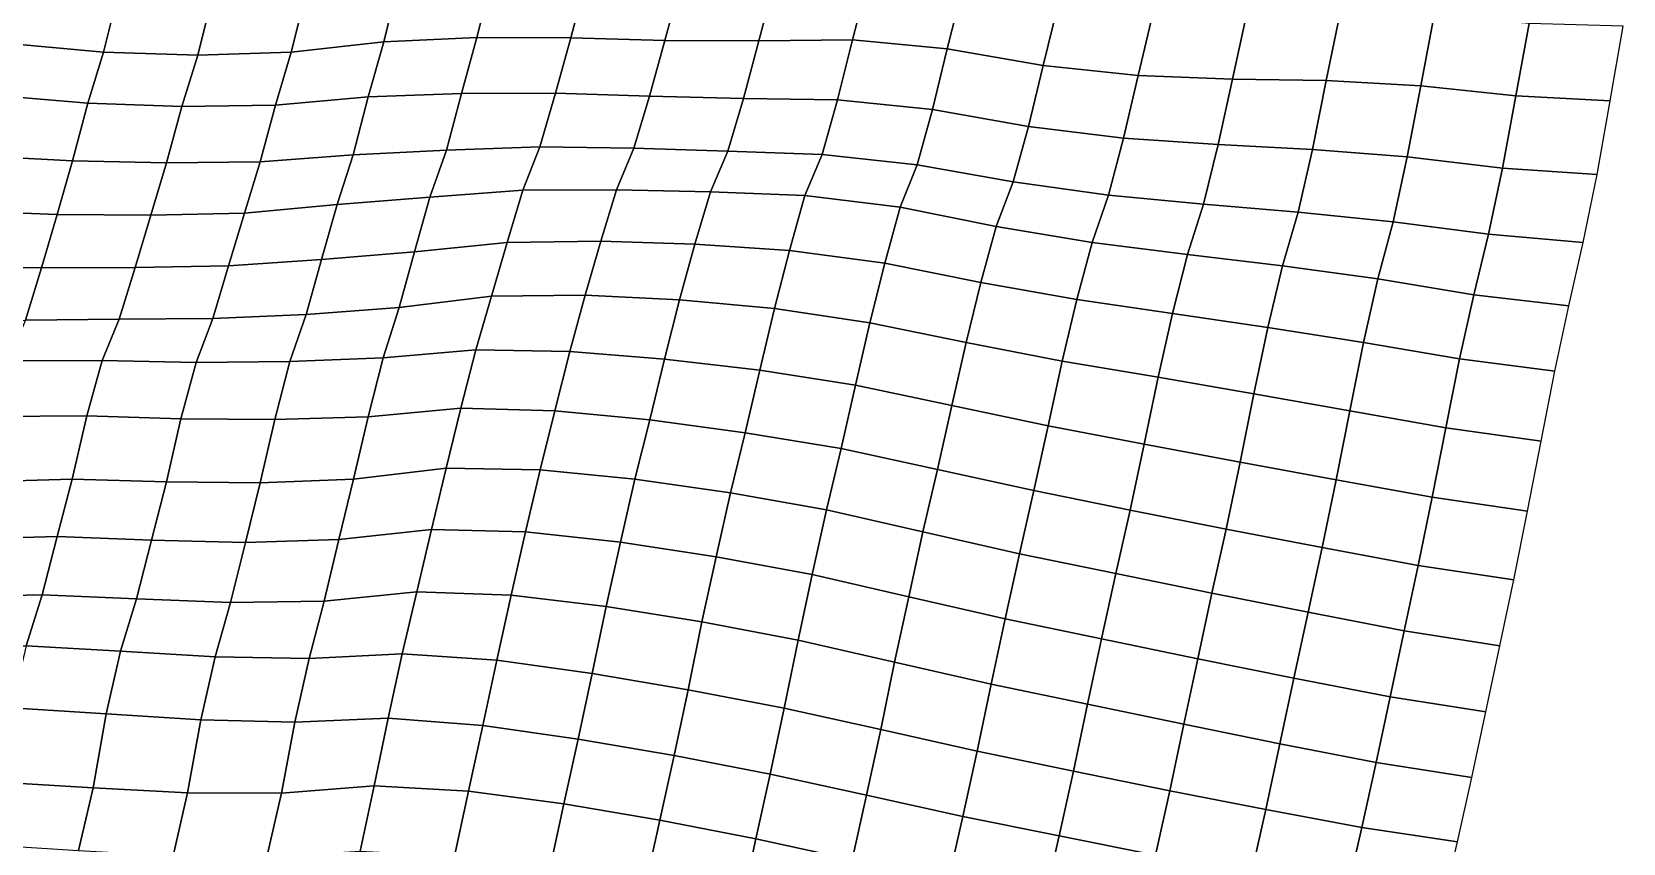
# Model space of a CAD drawing. Header units: metres. Extents: x -7.8 to 5.5, y -4.8 to 2.7.
# Drawn here: x 2.717 to 5.183, y -0.689 to 0.568 of the extents above; entities that cross this region are included whole.
import ezdxf

# ---------------------------------------------------------------- set-up
doc = ezdxf.new("R2010")
doc.units = ezdxf.units.M

msp = doc.modelspace()

# ---------------------------------------------------------------- linework, layer by layer
at = {"layer": 'C2'}
for points in [[(2.70357, 0.64661, -11.48671), (2.6811, 0.54981, -11.37663), (2.8281, 0.53661, -11.3586), (2.85099, 0.63011, -11.47163)], [(3.14185, 0.62886, -11.41298), (3.11883, 0.53645, -11.29897), (3.26215, 0.55269, -11.25451), (3.28502, 0.64631, -11.36744)], [(3.28502, 0.64631, -11.36744), (3.26215, 0.55269, -11.25451), (3.40668, 0.55926, -11.21873), (3.42966, 0.652, -11.33245)], [(3.42966, 0.652, -11.33245), (3.40668, 0.55926, -11.21873), (3.55206, 0.55902, -11.18906), (3.57554, 0.6478, -11.30633)], [(3.57554, 0.6478, -11.30633), (3.55206, 0.55902, -11.18906), (3.69794, 0.55482, -11.16294), (3.7216, 0.64218, -11.28149)], [(3.7216, 0.64218, -11.28149), (3.69794, 0.55482, -11.16294), (3.8434, 0.55403, -11.13376), (3.86697, 0.64204, -11.25173)], [(3.86697, 0.64204, -11.25173), (3.8434, 0.55403, -11.13376), (3.98855, 0.55566, -11.10242), (4.01184, 0.64587, -11.21841)], [(4.01184, 0.64587, -11.21841), (3.98855, 0.55566, -11.10242), (4.13563, 0.54179, -11.08498), (4.15874, 0.63354, -11.19959)], [(2.85099, 0.63011, -11.47163), (2.8281, 0.53661, -11.3586), (2.97403, 0.53197, -11.33287), (2.9971, 0.62405, -11.44719)], [(2.9971, 0.62405, -11.44719), (2.97403, 0.53197, -11.33287), (3.11883, 0.53645, -11.29897), (3.14185, 0.62886, -11.41298)], [(4.15874, 0.63354, -11.19959), (4.13563, 0.54179, -11.08498), (4.28425, 0.51573, -11.07848), (4.30722, 0.60858, -11.19211)], [(4.30722, 0.60858, -11.19211), (4.28425, 0.51573, -11.07848), (4.43153, 0.50033, -11.06242), (4.45415, 0.59593, -11.17358)], [(4.45415, 0.59593, -11.17358), (4.43153, 0.50033, -11.06242), (4.57756, 0.49493, -11.03739), (4.59971, 0.59426, -11.14519)], [(4.59971, 0.59426, -11.14519), (4.57756, 0.49493, -11.03739), (4.72319, 0.49271, -11.00949), (4.74467, 0.59742, -11.11247)], [(4.74467, 0.59742, -11.11247), (4.72319, 0.49271, -11.00949), (4.86955, 0.48467, -10.98682), (4.89048, 0.59377, -11.08586)], [(4.89048, 0.59377, -11.08586), (4.86955, 0.48467, -10.98682), (5.01689, 0.46871, -10.97126), (5.03743, 0.58101, -11.06743)], [(5.03743, 0.58101, -11.06743), (5.01689, 0.46871, -10.97126), (5.16316, 0.46144, -10.9479), (5.1833, 0.57692, -11.04121)], [(2.6811, 0.54981, -11.37663), (2.65648, 0.47014, -11.25118), (2.80337, 0.45782, -11.23235), (2.8281, 0.53661, -11.3586)], [(3.11883, 0.53645, -11.29897), (3.09447, 0.4547, -11.17538), (3.23825, 0.46731, -11.13418), (3.26215, 0.55269, -11.25451)], [(3.26215, 0.55269, -11.25451), (3.23825, 0.46731, -11.13418), (3.38296, 0.47245, -11.09968), (3.40668, 0.55926, -11.21873)], [(3.40668, 0.55926, -11.21873), (3.38296, 0.47245, -11.09968), (3.52826, 0.47287, -11.06942), (3.55206, 0.55902, -11.18906)], [(3.55206, 0.55902, -11.18906), (3.52826, 0.47287, -11.06942), (3.67416, 0.46845, -11.0435), (3.69794, 0.55482, -11.16294)], [(3.69794, 0.55482, -11.16294), (3.67416, 0.46845, -11.0435), (3.81995, 0.46503, -11.01669), (3.8434, 0.55403, -11.13376)], [(3.8434, 0.55403, -11.13376), (3.81995, 0.46503, -11.01669), (3.96558, 0.46281, -10.9888), (3.98855, 0.55566, -11.10242)], [(3.98855, 0.55566, -11.10242), (3.96558, 0.46281, -10.9888), (4.1128, 0.44784, -10.97234), (4.13563, 0.54179, -11.08498)], [(2.8281, 0.53661, -11.3586), (2.80337, 0.45782, -11.23235), (2.94939, 0.45252, -11.20722), (2.97403, 0.53197, -11.33287)], [(2.97403, 0.53197, -11.33287), (2.94939, 0.45252, -11.20722), (3.09447, 0.4547, -11.17538), (3.11883, 0.53645, -11.29897)], [(4.13563, 0.54179, -11.08498), (4.1128, 0.44784, -10.97234), (4.26144, 0.42157, -10.96604), (4.28425, 0.51573, -11.07848)], [(4.28425, 0.51573, -11.07848), (4.26144, 0.42157, -10.96604), (4.40905, 0.40353, -10.95235), (4.43153, 0.50033, -11.06242)], [(4.43153, 0.50033, -11.06242), (4.40905, 0.40353, -10.95235), (4.55566, 0.39351, -10.93145), (4.57756, 0.49493, -11.03739)], [(4.57756, 0.49493, -11.03739), (4.55566, 0.39351, -10.93145), (4.70198, 0.3858, -10.90849), (4.72319, 0.49271, -11.00949)], [(2.65648, 0.47014, -11.25118), (2.63366, 0.37609, -11.13864), (2.78, 0.36816, -11.11587), (2.80337, 0.45782, -11.23235)], [(3.23825, 0.46731, -11.13418), (3.2149, 0.37743, -11.01789), (3.35937, 0.38455, -10.98162), (3.38296, 0.47245, -11.09968)], [(3.38296, 0.47245, -11.09968), (3.35937, 0.38455, -10.98162), (3.50404, 0.39002, -10.94682), (3.52826, 0.47287, -11.06942)], [(3.52826, 0.47287, -11.06942), (3.50404, 0.39002, -10.94682), (3.64967, 0.3878, -10.91893), (3.67416, 0.46845, -11.0435)], [(4.72319, 0.49271, -11.00949), (4.70198, 0.3858, -10.90849), (4.84876, 0.37435, -10.88888), (4.86955, 0.48467, -10.98682)], [(4.86955, 0.48467, -10.98682), (4.84876, 0.37435, -10.88888), (4.99632, 0.35675, -10.87479), (5.01689, 0.46871, -10.97126)], [(5.01689, 0.46871, -10.97126), (4.99632, 0.35675, -10.87479), (5.14291, 0.34684, -10.8538), (5.16316, 0.46144, -10.9479)], [(2.80337, 0.45782, -11.23235), (2.78, 0.36816, -11.11587), (2.92576, 0.36495, -11.08886), (2.94939, 0.45252, -11.20722)], [(2.94939, 0.45252, -11.20722), (2.92576, 0.36495, -11.08886), (3.0709, 0.36668, -11.05742), (3.09447, 0.4547, -11.17538)], [(3.09447, 0.4547, -11.17538), (3.0709, 0.36668, -11.05742), (3.2149, 0.37743, -11.01789), (3.23825, 0.46731, -11.13418)], [(3.67416, 0.46845, -11.0435), (3.64967, 0.3878, -10.91893), (3.79556, 0.38349, -10.89291), (3.81995, 0.46503, -11.01669)], [(3.81995, 0.46503, -11.01669), (3.79556, 0.38349, -10.89291), (3.9416, 0.37798, -10.86797), (3.96558, 0.46281, -10.9888)], [(3.96558, 0.46281, -10.9888), (3.9416, 0.37798, -10.86797), (4.08895, 0.36203, -10.85241), (4.1128, 0.44784, -10.97234)], [(4.1128, 0.44784, -10.97234), (4.08895, 0.36203, -10.85241), (4.23759, 0.33575, -10.84611), (4.26144, 0.42157, -10.96604)], [(4.26144, 0.42157, -10.96604), (4.23759, 0.33575, -10.84611), (4.3855, 0.31529, -10.83458), (4.40905, 0.40353, -10.95235)], [(4.40905, 0.40353, -10.95235), (4.3855, 0.31529, -10.83458), (4.53262, 0.30121, -10.81733), (4.55566, 0.39351, -10.93145)], [(2.63366, 0.37609, -11.13864), (2.60975, 0.29071, -11.01831), (2.75584, 0.28487, -10.99367), (2.78, 0.36816, -11.11587)], [(3.0709, 0.36668, -11.05742), (3.04624, 0.28735, -10.93167), (3.1899, 0.30084, -10.88968), (3.2149, 0.37743, -11.01789)], [(3.2149, 0.37743, -11.01789), (3.1899, 0.30084, -10.88968), (3.33387, 0.31191, -10.84985), (3.35937, 0.38455, -10.98162)], [(3.35937, 0.38455, -10.98162), (3.33387, 0.31191, -10.84985), (3.47787, 0.32277, -10.81022), (3.50404, 0.39002, -10.94682)], [(3.50404, 0.39002, -10.94682), (3.47787, 0.32277, -10.81022), (3.62314, 0.32341, -10.77977), (3.64967, 0.3878, -10.91893)], [(3.64967, 0.3878, -10.91893), (3.62314, 0.32341, -10.77977), (3.76891, 0.32009, -10.75286), (3.79556, 0.38349, -10.89291)], [(3.79556, 0.38349, -10.89291), (3.76891, 0.32009, -10.75286), (3.91497, 0.31446, -10.72802), (3.9416, 0.37798, -10.86797)], [(3.9416, 0.37798, -10.86797), (3.91497, 0.31446, -10.72802), (4.06256, 0.29653, -10.71423), (4.08895, 0.36203, -10.85241)], [(4.55566, 0.39351, -10.93145), (4.53262, 0.30121, -10.81733), (4.67954, 0.28866, -10.79871), (4.70198, 0.3858, -10.90849)], [(4.70198, 0.3858, -10.90849), (4.67954, 0.28866, -10.79871), (4.82677, 0.2737, -10.78225), (4.84876, 0.37435, -10.88888)], [(4.84876, 0.37435, -10.88888), (4.82677, 0.2737, -10.78225), (4.97453, 0.25445, -10.76964), (4.99632, 0.35675, -10.87479)], [(2.78, 0.36816, -11.11587), (2.75584, 0.28487, -10.99367), (2.90132, 0.28386, -10.96469), (2.92576, 0.36495, -11.08886)], [(2.92576, 0.36495, -11.08886), (2.90132, 0.28386, -10.96469), (3.04624, 0.28735, -10.93167), (3.0709, 0.36668, -11.05742)], [(4.08895, 0.36203, -10.85241), (4.06256, 0.29653, -10.71423), (4.21168, 0.26641, -10.71138), (4.23759, 0.33575, -10.84611)], [(4.99632, 0.35675, -10.87479), (4.97453, 0.25445, -10.76964), (5.12148, 0.24169, -10.75122), (5.14291, 0.34684, -10.8538)], [(3.33387, 0.31191, -10.84985), (3.30988, 0.2272, -10.72893), (3.45339, 0.242, -10.68575), (3.47787, 0.32277, -10.81022)], [(3.47787, 0.32277, -10.81022), (3.45339, 0.242, -10.68575), (3.59851, 0.24385, -10.65421), (3.62314, 0.32341, -10.77977)], [(3.62314, 0.32341, -10.77977), (3.59851, 0.24385, -10.65421), (3.74447, 0.23899, -10.62869), (3.76891, 0.32009, -10.75286)], [(4.23759, 0.33575, -10.84611), (4.21168, 0.26641, -10.71138), (4.36013, 0.24167, -10.7037), (4.3855, 0.31529, -10.83458)], [(3.04624, 0.28735, -10.93167), (3.02188, 0.2056, -10.80809), (3.166, 0.21546, -10.76935), (3.1899, 0.30084, -10.88968)], [(3.1899, 0.30084, -10.88968), (3.166, 0.21546, -10.76935), (3.30988, 0.2272, -10.72893), (3.33387, 0.31191, -10.84985)], [(3.76891, 0.32009, -10.75286), (3.74447, 0.23899, -10.62869), (3.89105, 0.2292, -10.6076), (3.91497, 0.31446, -10.72802)], [(3.91497, 0.31446, -10.72802), (3.89105, 0.2292, -10.6076), (4.03885, 0.20962, -10.59528), (4.06256, 0.29653, -10.71423)], [(4.06256, 0.29653, -10.71423), (4.03885, 0.20962, -10.59528), (4.18792, 0.17993, -10.59204), (4.21168, 0.26641, -10.71138)], [(4.3855, 0.31529, -10.83458), (4.36013, 0.24167, -10.7037), (4.50781, 0.22308, -10.6905), (4.53262, 0.30121, -10.81733)], [(4.53262, 0.30121, -10.81733), (4.50781, 0.22308, -10.6905), (4.65536, 0.20548, -10.67641), (4.67954, 0.28866, -10.79871)], [(2.60975, 0.29071, -11.01831), (2.58608, 0.20347, -10.89965), (2.73156, 0.20245, -10.87068), (2.75584, 0.28487, -10.99367)], [(2.75584, 0.28487, -10.99367), (2.73156, 0.20245, -10.87068), (2.87684, 0.20309, -10.84022), (2.90132, 0.28386, -10.96469)], [(2.90132, 0.28386, -10.96469), (2.87684, 0.20309, -10.84022), (3.02188, 0.2056, -10.80809), (3.04624, 0.28735, -10.93167)], [(4.67954, 0.28866, -10.79871), (4.65536, 0.20548, -10.67641), (4.80325, 0.18525, -10.66469), (4.82677, 0.2737, -10.78225)], [(4.82677, 0.2737, -10.78225), (4.80325, 0.18525, -10.66469), (4.95167, 0.16073, -10.65681), (4.97453, 0.25445, -10.76964)], [(4.21168, 0.26641, -10.71138), (4.18792, 0.17993, -10.59204), (4.3366, 0.15333, -10.58603), (4.36013, 0.24167, -10.7037)], [(4.97453, 0.25445, -10.76964), (4.95167, 0.16073, -10.65681), (5.09915, 0.14368, -10.64223), (5.12148, 0.24169, -10.75122)], [(3.166, 0.21546, -10.76935), (3.14205, 0.13041, -10.64872), (3.28609, 0.14094, -10.60939), (3.30988, 0.2272, -10.72893)], [(3.30988, 0.2272, -10.72893), (3.28609, 0.14094, -10.60939), (3.42922, 0.15871, -10.56355), (3.45339, 0.242, -10.68575)], [(3.45339, 0.242, -10.68575), (3.42922, 0.15871, -10.56355), (3.57438, 0.16023, -10.53231), (3.59851, 0.24385, -10.65421)], [(3.59851, 0.24385, -10.65421), (3.57438, 0.16023, -10.53231), (3.72063, 0.15307, -10.50885), (3.74447, 0.23899, -10.62869)], [(3.74447, 0.23899, -10.62869), (3.72063, 0.15307, -10.50885), (3.86769, 0.13942, -10.49121), (3.89105, 0.2292, -10.6076)], [(3.89105, 0.2292, -10.6076), (3.86769, 0.13942, -10.49121), (4.01578, 0.11754, -10.48097), (4.03885, 0.20962, -10.59528)], [(4.36013, 0.24167, -10.7037), (4.3366, 0.15333, -10.58603), (4.48465, 0.13177, -10.57549), (4.50781, 0.22308, -10.6905)], [(4.50781, 0.22308, -10.6905), (4.48465, 0.13177, -10.57549), (4.6327, 0.11022, -10.56495), (4.65536, 0.20548, -10.67641)], [(2.58608, 0.20347, -10.89965), (2.56208, 0.11886, -10.77863), (2.70711, 0.12147, -10.7464), (2.73156, 0.20245, -10.87068)], [(2.73156, 0.20245, -10.87068), (2.70711, 0.12147, -10.7464), (2.85225, 0.12321, -10.71496), (2.87684, 0.20309, -10.84022)], [(2.87684, 0.20309, -10.84022), (2.85225, 0.12321, -10.71496), (2.99751, 0.12395, -10.6844), (3.02188, 0.2056, -10.80809)], [(3.02188, 0.2056, -10.80809), (2.99751, 0.12395, -10.6844), (3.14205, 0.13041, -10.64872), (3.166, 0.21546, -10.76935)], [(4.03885, 0.20962, -10.59528), (4.01578, 0.11754, -10.48097), (4.16497, 0.08687, -10.47861), (4.18792, 0.17993, -10.59204)], [(4.65536, 0.20548, -10.67641), (4.6327, 0.11022, -10.56495), (4.78098, 0.0868, -10.55609), (4.80325, 0.18525, -10.66469)], [(4.18792, 0.17993, -10.59204), (4.16497, 0.08687, -10.47861), (4.31396, 0.05784, -10.47478), (4.3366, 0.15333, -10.58603)], [(4.80325, 0.18525, -10.66469), (4.78098, 0.0868, -10.55609), (4.92947, 0.06173, -10.54871), (4.95167, 0.16073, -10.65681)], [(3.28609, 0.14094, -10.60939), (3.26125, 0.06303, -10.48236), (3.40503, 0.07564, -10.44115), (3.42922, 0.15871, -10.56355)], [(3.42922, 0.15871, -10.56355), (3.40503, 0.07564, -10.44115), (3.55071, 0.07298, -10.41365), (3.57438, 0.16023, -10.53231)], [(3.57438, 0.16023, -10.53231), (3.55071, 0.07298, -10.41365), (3.69758, 0.06088, -10.39463), (3.72063, 0.15307, -10.50885)], [(3.72063, 0.15307, -10.50885), (3.69758, 0.06088, -10.39463), (3.84508, 0.04372, -10.38015), (3.86769, 0.13942, -10.49121)], [(4.3366, 0.15333, -10.58603), (4.31396, 0.05784, -10.47478), (4.46242, 0.03299, -10.46719), (4.48465, 0.13177, -10.57549)], [(4.95167, 0.16073, -10.65681), (4.92947, 0.06173, -10.54871), (5.07721, 0.04259, -10.536), (5.09915, 0.14368, -10.64223)], [(2.85225, 0.12321, -10.71496), (2.82573, 0.0587, -10.5759), (2.97142, 0.05604, -10.5484), (2.99751, 0.12395, -10.6844)], [(2.99751, 0.12395, -10.6844), (2.97142, 0.05604, -10.5484), (3.1166, 0.05745, -10.51725), (3.14205, 0.13041, -10.64872)], [(3.14205, 0.13041, -10.64872), (3.1166, 0.05745, -10.51725), (3.26125, 0.06303, -10.48236), (3.28609, 0.14094, -10.60939)], [(3.86769, 0.13942, -10.49121), (3.84508, 0.04372, -10.38015), (3.99332, 0.02063, -10.37099), (4.01578, 0.11754, -10.48097)], [(4.48465, 0.13177, -10.57549), (4.46242, 0.03299, -10.46719), (4.61098, 0.00737, -10.4603), (4.6327, 0.11022, -10.56495)], [(2.70711, 0.12147, -10.7464), (2.6804, 0.0585, -10.60596), (2.82573, 0.0587, -10.5759), (2.85225, 0.12321, -10.71496)], [(4.01578, 0.11754, -10.48097), (3.99332, 0.02063, -10.37099), (4.14262, -0.01093, -10.36942), (4.16497, 0.08687, -10.47861)], [(4.6327, 0.11022, -10.56495), (4.61098, 0.00737, -10.4603), (4.7596, -0.01879, -10.4539), (4.78098, 0.0868, -10.55609)], [(3.26125, 0.06303, -10.48236), (3.23809, -0.02828, -10.36735), (3.3818, -0.01512, -10.32565), (3.40503, 0.07564, -10.44115)], [(3.40503, 0.07564, -10.44115), (3.3818, -0.01512, -10.32565), (3.52762, -0.01887, -10.29914), (3.55071, 0.07298, -10.41365)], [(4.16497, 0.08687, -10.47861), (4.14262, -0.01093, -10.36942), (4.29192, -0.04248, -10.36786), (4.31396, 0.05784, -10.47478)], [(4.78098, 0.0868, -10.55609), (4.7596, -0.01879, -10.4539), (4.90827, -0.04529, -10.4478), (4.92947, 0.06173, -10.54871)], [(2.6804, 0.0585, -10.60596), (2.65662, -0.02786, -10.48652), (2.80186, -0.0269, -10.45576), (2.82573, 0.0587, -10.5759)], [(2.82573, 0.0587, -10.5759), (2.80186, -0.0269, -10.45576), (2.94776, -0.03131, -10.42984), (2.97142, 0.05604, -10.5484)], [(2.97142, 0.05604, -10.5484), (2.94776, -0.03131, -10.42984), (3.09326, -0.03243, -10.40096), (3.1166, 0.05745, -10.51725)], [(3.1166, 0.05745, -10.51725), (3.09326, -0.03243, -10.40096), (3.23809, -0.02828, -10.36735), (3.26125, 0.06303, -10.48236)], [(3.55071, 0.07298, -10.41365), (3.52762, -0.01887, -10.29914), (3.67476, -0.03318, -10.28209), (3.69758, 0.06088, -10.39463)], [(3.69758, 0.06088, -10.39463), (3.67476, -0.03318, -10.28209), (3.82258, -0.05286, -10.26988), (3.84508, 0.04372, -10.38015)], [(4.31396, 0.05784, -10.47478), (4.29192, -0.04248, -10.36786), (4.4408, -0.07062, -10.36323), (4.46242, 0.03299, -10.46719)], [(4.92947, 0.06173, -10.54871), (4.90827, -0.04529, -10.4478), (5.05621, -0.06597, -10.43647), (5.07721, 0.04259, -10.536)], [(3.84508, 0.04372, -10.38015), (3.82258, -0.05286, -10.26988), (3.971, -0.07739, -10.262), (3.99332, 0.02063, -10.37099)], [(4.46242, 0.03299, -10.46719), (4.4408, -0.07062, -10.36323), (4.58967, -0.09877, -10.35861), (4.61098, 0.00737, -10.4603)], [(3.99332, 0.02063, -10.37099), (3.971, -0.07739, -10.262), (4.12041, -0.10982, -10.26122), (4.14262, -0.01093, -10.36942)], [(4.61098, 0.00737, -10.4603), (4.58967, -0.09877, -10.35861), (4.73841, -0.12581, -10.353), (4.7596, -0.01879, -10.4539)], [(3.23809, -0.02828, -10.36735), (3.21557, -0.12475, -10.25698), (3.35884, -0.10808, -10.21213), (3.3818, -0.01512, -10.32565)], [(3.3818, -0.01512, -10.32565), (3.35884, -0.10808, -10.21213), (3.5045, -0.11051, -10.18443), (3.52762, -0.01887, -10.29914)], [(3.52762, -0.01887, -10.29914), (3.5045, -0.11051, -10.18443), (3.65168, -0.12515, -10.16768), (3.67476, -0.03318, -10.28209)], [(4.14262, -0.01093, -10.36942), (4.12041, -0.10982, -10.26122), (4.26986, -0.14258, -10.26074), (4.29192, -0.04248, -10.36786)], [(4.7596, -0.01879, -10.4539), (4.73841, -0.12581, -10.353), (4.88713, -0.15275, -10.34729), (4.90827, -0.04529, -10.4478)], [(2.65662, -0.02786, -10.48652), (2.63469, -0.12895, -10.38029), (2.77953, -0.12491, -10.34677), (2.80186, -0.0269, -10.45576)], [(2.80186, -0.0269, -10.45576), (2.77953, -0.12491, -10.34677), (2.9254, -0.12899, -10.32056), (2.94776, -0.03131, -10.42984)], [(2.94776, -0.03131, -10.42984), (2.9254, -0.12899, -10.32056), (3.07093, -0.13044, -10.29197), (3.09326, -0.03243, -10.40096)], [(3.09326, -0.03243, -10.40096), (3.07093, -0.13044, -10.29197), (3.21557, -0.12475, -10.25698), (3.23809, -0.02828, -10.36735)], [(3.67476, -0.03318, -10.28209), (3.65168, -0.12515, -10.16768), (3.79964, -0.14593, -10.15645), (3.82258, -0.05286, -10.26988)], [(4.29192, -0.04248, -10.36786), (4.26986, -0.14258, -10.26074), (4.41898, -0.1727, -10.25789), (4.4408, -0.07062, -10.36323)], [(4.90827, -0.04529, -10.4478), (4.88713, -0.15275, -10.34729), (5.03519, -0.17442, -10.33685), (5.05621, -0.06597, -10.43647)], [(3.82258, -0.05286, -10.26988), (3.79964, -0.14593, -10.15645), (3.94829, -0.17232, -10.15025), (3.971, -0.07739, -10.262)], [(4.4408, -0.07062, -10.36323), (4.41898, -0.1727, -10.25789), (4.56806, -0.20249, -10.25475), (4.58967, -0.09877, -10.35861)], [(3.971, -0.07739, -10.262), (3.94829, -0.17232, -10.15025), (4.09793, -0.20662, -10.15115), (4.12041, -0.10982, -10.26122)], [(3.21557, -0.12475, -10.25698), (3.19273, -0.21859, -10.14424), (3.33613, -0.20301, -10.10038), (3.35884, -0.10808, -10.21213)], [(3.35884, -0.10808, -10.21213), (3.33613, -0.20301, -10.10038), (3.48193, -0.20655, -10.07367), (3.5045, -0.11051, -10.18443)], [(3.5045, -0.11051, -10.18443), (3.48193, -0.20655, -10.07367), (3.62931, -0.22272, -10.0583), (3.65168, -0.12515, -10.16768)], [(4.12041, -0.10982, -10.26122), (4.09793, -0.20662, -10.15115), (4.24752, -0.24048, -10.15165), (4.26986, -0.14258, -10.26074)], [(4.58967, -0.09877, -10.35861), (4.56806, -0.20249, -10.25475), (4.71695, -0.23075, -10.25022), (4.73841, -0.12581, -10.353)], [(2.63469, -0.12895, -10.38029), (2.61125, -0.21806, -10.26331), (2.75608, -0.21391, -10.2297), (2.77953, -0.12491, -10.34677)], [(2.77953, -0.12491, -10.34677), (2.75608, -0.21391, -10.2297), (2.9021, -0.2192, -10.20457), (2.9254, -0.12899, -10.32056)], [(2.9254, -0.12899, -10.32056), (2.9021, -0.2192, -10.20457), (3.04792, -0.22296, -10.17805), (3.07093, -0.13044, -10.29197)], [(3.07093, -0.13044, -10.29197), (3.04792, -0.22296, -10.17805), (3.19273, -0.21859, -10.14424), (3.21557, -0.12475, -10.25698)], [(3.65168, -0.12515, -10.16768), (3.62931, -0.22272, -10.0583), (3.77748, -0.24526, -10.04864), (3.79964, -0.14593, -10.15645)], [(3.79964, -0.14593, -10.15645), (3.77748, -0.24526, -10.04864), (3.92627, -0.27275, -10.04343), (3.94829, -0.17232, -10.15025)], [(4.26986, -0.14258, -10.26074), (4.24752, -0.24048, -10.15165), (4.39673, -0.27126, -10.14939), (4.41898, -0.1727, -10.25789)], [(4.73841, -0.12581, -10.353), (4.71695, -0.23075, -10.25022), (4.86577, -0.25845, -10.2452), (4.88713, -0.15275, -10.34729)], [(3.94829, -0.17232, -10.15025), (3.92627, -0.27275, -10.04343), (4.0759, -0.30694, -10.04423), (4.09793, -0.20662, -10.15115)], [(4.88713, -0.15275, -10.34729), (4.86577, -0.25845, -10.2452), (5.01394, -0.281, -10.23555), (5.03519, -0.17442, -10.33685)], [(4.41898, -0.1727, -10.25789), (4.39673, -0.27126, -10.14939), (4.54589, -0.30171, -10.14684), (4.56806, -0.20249, -10.25475)], [(2.61125, -0.21806, -10.26331), (2.5878, -0.30707, -10.14624), (2.73277, -0.30401, -10.11361), (2.75608, -0.21391, -10.2297)], [(2.75608, -0.21391, -10.2297), (2.73277, -0.30401, -10.11361), (2.87894, -0.31052, -10.08956), (2.9021, -0.2192, -10.20457)], [(2.9021, -0.2192, -10.20457), (2.87894, -0.31052, -10.08956), (3.02497, -0.31592, -10.06453), (3.04792, -0.22296, -10.17805)], [(3.04792, -0.22296, -10.17805), (3.02497, -0.31592, -10.06453), (3.17005, -0.31374, -10.03269), (3.19273, -0.21859, -10.14424)], [(3.19273, -0.21859, -10.14424), (3.17005, -0.31374, -10.03269), (3.31359, -0.29927, -9.98981), (3.33613, -0.20301, -10.10038)], [(3.33613, -0.20301, -10.10038), (3.31359, -0.29927, -9.98981), (3.45963, -0.30478, -9.96487), (3.48193, -0.20655, -10.07367)], [(3.48193, -0.20655, -10.07367), (3.45963, -0.30478, -9.96487), (3.60717, -0.32227, -9.95069), (3.62931, -0.22272, -10.0583)], [(4.09793, -0.20662, -10.15115), (4.0759, -0.30694, -10.04423), (4.22553, -0.34113, -10.04503), (4.24752, -0.24048, -10.15165)], [(4.56806, -0.20249, -10.25475), (4.54589, -0.30171, -10.14684), (4.69493, -0.33118, -10.1434), (4.71695, -0.23075, -10.25022)], [(3.62931, -0.22272, -10.0583), (3.60717, -0.32227, -9.95069), (3.7555, -0.34602, -9.94212), (3.77748, -0.24526, -10.04864)], [(3.77748, -0.24526, -10.04864), (3.7555, -0.34602, -9.94212), (3.90437, -0.37417, -9.93749), (3.92627, -0.27275, -10.04343)], [(4.24752, -0.24048, -10.15165), (4.22553, -0.34113, -10.04503), (4.37479, -0.37235, -10.04316), (4.39673, -0.27126, -10.14939)], [(4.71695, -0.23075, -10.25022), (4.69493, -0.33118, -10.1434), (4.8439, -0.36009, -10.13947), (4.86577, -0.25845, -10.2452)], [(4.39673, -0.27126, -10.14939), (4.37479, -0.37235, -10.04316), (4.524, -0.40324, -10.04101), (4.54589, -0.30171, -10.14684)], [(4.86577, -0.25845, -10.2452), (4.8439, -0.36009, -10.13947), (4.99211, -0.38296, -10.13011), (5.01394, -0.281, -10.23555)], [(3.92627, -0.27275, -10.04343), (3.90437, -0.37417, -9.93749), (4.05399, -0.40824, -9.9382), (4.0759, -0.30694, -10.04423)], [(2.5878, -0.30707, -10.14624), (2.56273, -0.38311, -10.01753), (2.70806, -0.38291, -9.98746), (2.73277, -0.30401, -10.11361)], [(2.73277, -0.30401, -10.11361), (2.70806, -0.38291, -9.98746), (2.8545, -0.39161, -9.96539), (2.87894, -0.31052, -10.08956)], [(2.87894, -0.31052, -10.08956), (2.8545, -0.39161, -9.96539), (3.0009, -0.39998, -9.94302), (3.02497, -0.31592, -10.06453)], [(3.02497, -0.31592, -10.06453), (3.0009, -0.39998, -9.94302), (3.14658, -0.40264, -9.91552), (3.17005, -0.31374, -10.03269)], [(3.17005, -0.31374, -10.03269), (3.14658, -0.40264, -9.91552), (3.29102, -0.3953, -9.87904), (3.31359, -0.29927, -9.98981)], [(3.31359, -0.29927, -9.98981), (3.29102, -0.3953, -9.87904), (3.43763, -0.40532, -9.85815), (3.45963, -0.30478, -9.96487)], [(3.45963, -0.30478, -9.96487), (3.43763, -0.40532, -9.85815), (3.58554, -0.42577, -9.84663), (3.60717, -0.32227, -9.95069)], [(4.0759, -0.30694, -10.04423), (4.05399, -0.40824, -9.9382), (4.2036, -0.44232, -9.9389), (4.22553, -0.34113, -10.04503)], [(4.54589, -0.30171, -10.14684), (4.524, -0.40324, -10.04101), (4.67308, -0.43303, -10.03786), (4.69493, -0.33118, -10.1434)], [(3.60717, -0.32227, -9.95069), (3.58554, -0.42577, -9.84663), (3.73405, -0.45106, -9.83944), (3.7555, -0.34602, -9.94212)], [(4.22553, -0.34113, -10.04503), (4.2036, -0.44232, -9.9389), (4.35286, -0.47354, -9.93703), (4.37479, -0.37235, -10.04316)], [(4.69493, -0.33118, -10.1434), (4.67308, -0.43303, -10.03786), (4.82208, -0.46217, -10.03412), (4.8439, -0.36009, -10.13947)], [(3.7555, -0.34602, -9.94212), (3.73405, -0.45106, -9.83944), (3.88297, -0.47954, -9.83511), (3.90437, -0.37417, -9.93749)], [(4.8439, -0.36009, -10.13947), (4.82208, -0.46217, -10.03412), (4.97032, -0.48526, -10.02496), (4.99211, -0.38296, -10.13011)], [(2.70806, -0.38291, -9.98746), (2.6855, -0.47905, -9.8768), (2.83204, -0.48852, -9.85541), (2.8545, -0.39161, -9.96539)], [(2.8545, -0.39161, -9.96539), (2.83204, -0.48852, -9.85541), (2.97853, -0.49766, -9.83373), (3.0009, -0.39998, -9.94302)], [(3.90437, -0.37417, -9.93749), (3.88297, -0.47954, -9.83511), (4.03249, -0.51285, -9.83512), (4.05399, -0.40824, -9.9382)], [(4.37479, -0.37235, -10.04316), (4.35286, -0.47354, -9.93703), (4.50211, -0.50466, -9.93507), (4.524, -0.40324, -10.04101)], [(3.0009, -0.39998, -9.94302), (2.97853, -0.49766, -9.83373), (3.12434, -0.50131, -9.80712), (3.14658, -0.40264, -9.91552)], [(3.14658, -0.40264, -9.91552), (3.12434, -0.50131, -9.80712), (3.26896, -0.4954, -9.77193), (3.29102, -0.3953, -9.87904)], [(3.29102, -0.3953, -9.87904), (3.26896, -0.4954, -9.77193), (3.41569, -0.50641, -9.75192), (3.43763, -0.40532, -9.85815)], [(3.43763, -0.40532, -9.85815), (3.41569, -0.50641, -9.75192), (3.56368, -0.52752, -9.74099), (3.58554, -0.42577, -9.84663)], [(4.05399, -0.40824, -9.9382), (4.03249, -0.51285, -9.83512), (4.18201, -0.54616, -9.83513), (4.2036, -0.44232, -9.9389)], [(4.524, -0.40324, -10.04101), (4.50211, -0.50466, -9.93507), (4.65121, -0.53467, -9.93212), (4.67308, -0.43303, -10.03786)], [(3.58554, -0.42577, -9.84663), (3.56368, -0.52752, -9.74099), (3.71222, -0.55303, -9.734), (3.73405, -0.45106, -9.83944)], [(4.2036, -0.44232, -9.9389), (4.18201, -0.54616, -9.83513), (4.33125, -0.57727, -9.83317), (4.35286, -0.47354, -9.93703)], [(4.67308, -0.43303, -10.03786), (4.65121, -0.53467, -9.93212), (4.80021, -0.5638, -9.92839), (4.82208, -0.46217, -10.03412)], [(3.73405, -0.45106, -9.83944), (3.71222, -0.55303, -9.734), (3.86117, -0.58172, -9.72987), (3.88297, -0.47954, -9.83511)], [(4.82208, -0.46217, -10.03412), (4.80021, -0.5638, -9.92839), (4.94848, -0.58712, -9.91943), (4.97032, -0.48526, -10.02496)], [(2.6855, -0.47905, -9.8768), (2.66532, -0.5942, -9.78319), (2.81176, -0.6029, -9.76111), (2.83204, -0.48852, -9.85541)], [(2.83204, -0.48852, -9.85541), (2.81176, -0.6029, -9.76111), (2.95809, -0.61072, -9.73825), (2.97853, -0.49766, -9.83373)], [(3.88297, -0.47954, -9.83511), (3.86117, -0.58172, -9.72987), (4.01062, -0.61448, -9.72939), (4.03249, -0.51285, -9.83512)], [(4.35286, -0.47354, -9.93703), (4.33125, -0.57727, -9.83317), (4.48044, -0.60794, -9.83081), (4.50211, -0.50466, -9.93507)], [(2.97853, -0.49766, -9.83373), (2.95809, -0.61072, -9.73825), (3.10354, -0.61151, -9.70907), (3.12434, -0.50131, -9.80712)], [(3.12434, -0.50131, -9.80712), (3.10354, -0.61151, -9.70907), (3.24748, -0.60022, -9.66905), (3.26896, -0.4954, -9.77193)], [(3.26896, -0.4954, -9.77193), (3.24748, -0.60022, -9.66905), (3.39384, -0.60826, -9.64638), (3.41569, -0.50641, -9.75192)], [(3.41569, -0.50641, -9.75192), (3.39384, -0.60826, -9.64638), (3.54162, -0.62762, -9.63387), (3.56368, -0.52752, -9.74099)], [(4.03249, -0.51285, -9.83512), (4.01062, -0.61448, -9.72939), (4.16007, -0.64724, -9.7289), (4.18201, -0.54616, -9.83513)], [(4.50211, -0.50466, -9.93507), (4.48044, -0.60794, -9.83081), (4.6294, -0.63675, -9.82678), (4.65121, -0.53467, -9.93212)], [(3.56368, -0.52752, -9.74099), (3.54162, -0.62762, -9.63387), (3.69015, -0.65302, -9.62678), (3.71222, -0.55303, -9.734)], [(4.65121, -0.53467, -9.93212), (4.6294, -0.63675, -9.82678), (4.77822, -0.66445, -9.82176), (4.80021, -0.5638, -9.92839)], [(3.71222, -0.55303, -9.734), (3.69015, -0.65302, -9.62678), (3.83913, -0.68204, -9.62295), (3.86117, -0.58172, -9.72987)], [(4.18201, -0.54616, -9.83513), (4.16007, -0.64724, -9.7289), (4.30922, -0.67759, -9.72625), (4.33125, -0.57727, -9.83317)], [(4.80021, -0.5638, -9.92839), (4.77822, -0.66445, -9.82176), (4.92638, -0.68689, -9.81201), (4.94848, -0.58712, -9.91943)], [(3.86117, -0.58172, -9.72987), (3.83913, -0.68204, -9.62295), (3.98854, -0.71447, -9.62217), (4.01062, -0.61448, -9.72939)], [(4.33125, -0.57727, -9.83317), (4.30922, -0.67759, -9.72625), (4.45828, -0.70727, -9.72301), (4.48044, -0.60794, -9.83081)], [(2.66532, -0.5942, -9.78319), (2.6428, -0.69067, -9.67282), (2.78931, -0.69992, -9.65124), (2.81176, -0.6029, -9.76111)], [(2.81176, -0.6029, -9.76111), (2.78931, -0.69992, -9.65124), (2.93571, -0.7083, -9.62886), (2.95809, -0.61072, -9.73825)], [(2.95809, -0.61072, -9.73825), (2.93571, -0.7083, -9.62886), (3.08125, -0.70975, -9.60028), (3.10354, -0.61151, -9.70907)], [(3.10354, -0.61151, -9.70907), (3.08125, -0.70975, -9.60028), (3.2255, -0.70098, -9.56253), (3.24748, -0.60022, -9.66905)], [(3.24748, -0.60022, -9.66905), (3.2255, -0.70098, -9.56253), (3.37186, -0.70902, -9.53986), (3.39384, -0.60826, -9.64638)], [(3.39384, -0.60826, -9.64638), (3.37186, -0.70902, -9.53986), (3.51967, -0.7286, -9.52754), (3.54162, -0.62762, -9.63387)], [(4.01062, -0.61448, -9.72939), (3.98854, -0.71447, -9.62217), (4.13779, -0.74559, -9.62021), (4.16007, -0.64724, -9.7289)], [(4.48044, -0.60794, -9.83081), (4.45828, -0.70727, -9.72301), (4.60712, -0.73509, -9.71809), (4.6294, -0.63675, -9.82678)], [(3.54162, -0.62762, -9.63387), (3.51967, -0.7286, -9.52754), (3.66821, -0.75411, -9.52055), (3.69015, -0.65302, -9.62678)], [(4.6294, -0.63675, -9.82678), (4.60712, -0.73509, -9.71809), (4.75581, -0.7618, -9.71218), (4.77822, -0.66445, -9.82176)], [(3.69015, -0.65302, -9.62678), (3.66821, -0.75411, -9.52055), (3.81711, -0.78247, -9.51613), (3.83913, -0.68204, -9.62295)], [(4.16007, -0.64724, -9.7289), (4.13779, -0.74559, -9.62021), (4.2868, -0.77483, -9.61657), (4.30922, -0.67759, -9.72625)], [(4.77822, -0.66445, -9.82176), (4.75581, -0.7618, -9.71218), (4.90385, -0.78325, -9.70154), (4.92638, -0.68689, -9.81201)], [(3.83913, -0.68204, -9.62295), (3.81711, -0.78247, -9.51613), (3.96636, -0.81358, -9.51417), (3.98854, -0.71447, -9.62217)], [(4.30922, -0.67759, -9.72625), (4.2868, -0.77483, -9.61657), (4.43579, -0.80396, -9.61283), (4.45828, -0.70727, -9.72301)]]:
    msp.add_3dface(points, dxfattribs=at)

doc.saveas('drawing.dxf')
